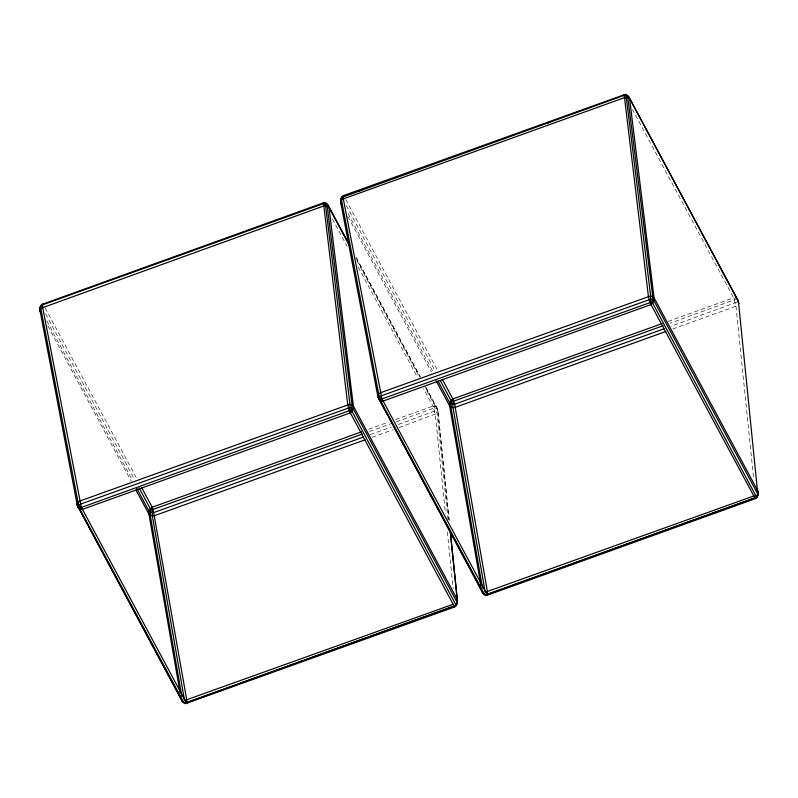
<?xml version="1.0" encoding="UTF-8"?>
<svg xmlns="http://www.w3.org/2000/svg" width="798" height="798" viewBox="0 0 798 798"><rect width="100%" height="100%" fill="white"/><g stroke="black" fill="none" stroke-linecap="round" stroke-linejoin="round"><path stroke-width="0.6" stroke-dasharray="3.99 2.99" d="M736.953 302.123L671.038 326.262M368.596 429.284L388.476 422.122M395.499 419.588L432.935 406.112L435.07 406.112L436.855 407.579L438.052 411.778L449.194 520.595M668.096 321.414L733.601 297.814L735.407 299.459L670.16 323.19M369.494 431.479L390.551 423.898M396.397 421.793L434.74 407.748L435.07 406.112L425.075 387.499M370.362 434.561L391.419 426.98M398.441 424.446L436.277 410.411L436.855 407.579L425.683 386.771M372.147 437.264L393.205 429.683M399.05 427.578L437.134 413.394L438.052 411.778L437.065 409.015L435.199 406.94L432.935 406.112L423.519 388.596M672.824 328.976L735.985 306.223L733.601 297.814L632.455 109.496M345.843 199.66L437.573 370.462M346.262 205.505L435.06 370.831M348.008 213.525L433.284 372.277M347.868 216.448L431.379 371.928M356.297 257.574L420.396 376.915M356.068 257.924L420.167 377.274M426.042 388.217L437.803 410.112L449.084 520.166M356.856 260.487L419.199 376.546M332.367 218.881L347.07 246.253M358.242 267.061L417.055 376.546M45.167 307.958L136.907 478.75M45.596 313.804L134.393 479.129M46.753 320.716L132.608 480.566M47.79 325.843L131.291 481.314M735.985 306.223L753.721 479.339M448.027 519.737L437.134 413.394L434.74 407.748L432.935 406.112L435.319 414.521L445.444 513.443M447.349 531.987L453.174 588.874"/><path stroke-width="1.2" d="M456.496 603.418L456.466 605.074L454.611 606.979L185.575 703.637L182.094 701.272L77.326 505.433L39.9 309.943L40.07 307.23L41.815 304.497L323.459 202.822L325.614 202.921L328.068 205.026L348.646 243.34M735.746 297.814L737.532 299.28L738.719 303.489L737.532 299.28L628.734 96.728L625.253 94.364L343.389 195.64L340.746 198.941L340.566 201.655L377.993 397.145L482.76 592.974L485.214 595.079L487.369 595.178L755.277 498.69L757.132 496.785L757.172 495.119M341.993 205.505L340.816 203.31L340.746 198.941L342.482 196.208M387.429 414.711L377.993 397.145L377.753 395.479L378.661 393.863L380.486 392.736L650.639 295.908L654.041 297.714L757.861 491.009L757.93 495.388L757.132 496.785M450.461 532.964L457.434 600.974L456.466 605.074L186.981 702.539L183.251 702.37M626.28 94.633L628.734 96.728L738.479 301.824L757.93 495.388L756.185 498.122L754.599 497.952L485.214 595.079L482.76 592.974L474.74 577.253M323.459 202.822L347.719 404.536L349.205 410.751L454.611 606.979L454.89 606.051M343.389 195.64L343.31 198.911L381.973 398.95L487.369 595.178L487.458 591.907L454.641 404.207L452.865 398.93L442.282 379.22M624.126 94.533L648.395 296.248L649.881 302.452L755.277 498.69L755.556 497.762M457.434 600.974L457.184 599.308L353.364 406.012L349.963 404.197L79.81 501.034L77.077 503.767L78.274 507.977L80.059 509.443L82.204 509.443L350.103 412.945L351.369 410.85L352.028 404.736L326.911 203.919L323.18 203.749L42.444 304.866L40.868 305.834L40.139 311.609L40.07 307.23L41.815 304.497M358.112 191.321L361.624 190.054M546.44 123.49L549.942 122.224M361.574 431.808L152.199 507.219L150.273 508.685L149.076 511.229L148.937 514.161L180.079 692.614M662.25 323.519L452.865 398.93L450.94 400.397L449.743 402.93L449.603 405.863L480.965 585.542M362.472 434.012L153.096 509.423L150.273 508.685L139.101 487.887M663.148 325.714L453.763 401.135L450.94 400.397L440.356 380.686M363.349 437.085L153.964 512.496L150.233 512.326L149.076 511.229L136.727 488.236M664.016 328.796L454.641 404.207L450.9 404.037L449.743 402.93L437.982 381.035M365.135 439.798L154.583 515.628L152.338 515.967L148.937 514.161L135.999 490.072M665.801 331.499L455.249 407.339L453.005 407.678L449.603 405.863L436.077 380.686M453.523 604.126L184.547 700.534L152.338 515.967L152.199 507.219L141.615 487.518M754.2 495.837L485.214 592.246L453.005 407.678L452.865 398.93L451.608 401.035L450.94 407.14L482.511 588.036M487.648 594.251L754.389 498.181M624.804 95.261L626.949 95.261L628.126 97.456M483.917 594.081L486.251 595.348L486.69 594.44L484.546 594.44L377.753 395.479M325.614 202.921L326.282 203.56M43.401 304.666L42.723 303.938L42.633 307.21L81.306 507.239L186.702 703.467L186.792 700.195L153.096 509.423L152.199 507.219L150.932 509.324L150.273 515.428L181.834 696.335M625.253 94.364L626.29 97.466L650.639 295.908L650.779 304.656L382.87 401.145L380.726 401.145L378.94 399.678L379.519 396.845L381.105 395.868L650.949 299.08L653.891 300.647L757.711 493.942L756.524 496.486L754.599 497.952L756.644 497.314L652.704 303.19L650.998 302.282L381.973 398.95L380.606 400.317L382.87 401.145L379.519 396.845L378.661 393.863L341.484 200.039L341.534 197.545L623.846 95.461L627.577 95.63L652.704 296.447L652.744 299.549L650.779 304.656L652.704 303.19L653.891 300.647L654.041 297.714L629.682 99.271L628.355 98.004L624.036 97.805L343.31 198.911L341.484 200.039L340.566 201.655L340.816 203.31M324.577 202.652L325.614 205.754L349.963 404.197L350.103 412.945L352.028 411.479L353.225 408.945L353.364 406.012L329.015 207.56L328.068 205.026M185.036 702.839L185.575 703.637L186.024 702.739L455.977 605.612L457.254 603.677L457.184 599.308L450.222 531.298M350.182 246.981L329.015 207.56L325.614 205.754L323.37 206.093L40.808 308.327L77.995 502.161L78.852 505.134L82.204 509.443L79.94 508.605L78.064 506.531L80.428 504.156L350.282 407.379L353.225 408.945L457.045 602.241L455.848 604.774L453.922 606.241L455.518 606.42L455.848 604.774L352.028 411.479L349.205 410.751L80.389 507.797L80.059 509.443L183.879 702.739L184.547 703.367L186.024 702.739L183.879 702.739L182.094 701.272L181.146 698.729M388.616 416.905L392.147 423.499M393.334 425.693L432.855 499.279M434.032 501.473L439.339 511.358M440.526 513.553L473.553 575.059M87.351 524.106L77.326 505.433L77.077 503.767M88.528 526.301L116.847 579.019M118.024 581.213L128.049 599.887M129.236 602.081L157.545 654.799M158.732 656.993L168.757 675.667M169.934 677.861L180.557 697.632M757.861 491.009L758.1 492.675M342.023 197.006L342.152 197.844M41.356 305.305L41.476 306.133"/></g></svg>
